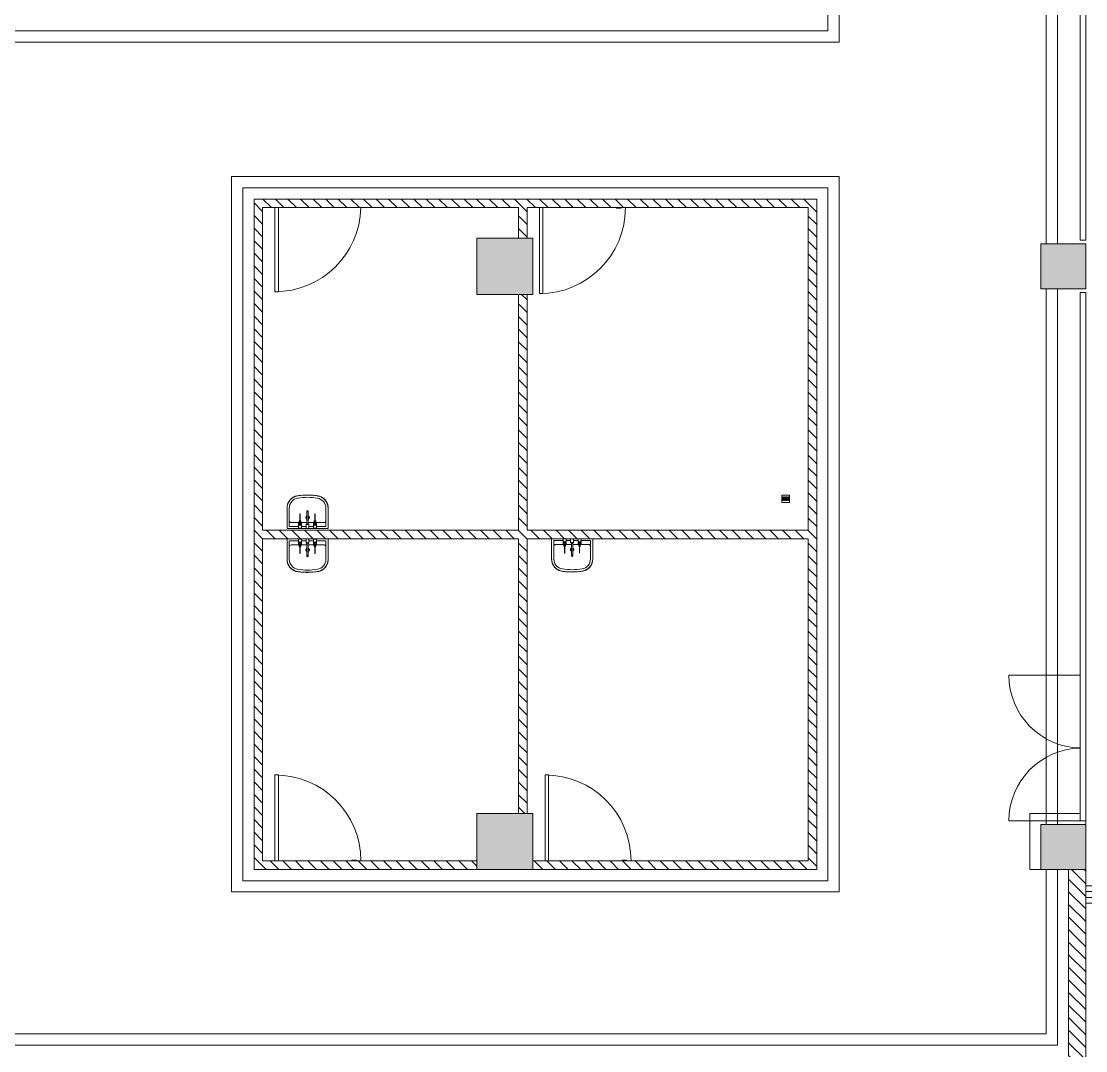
# Model space of a CAD drawing. Header units: millimetres. Extents: x -106145 to 154907, y -84585 to 152038.
# Drawn here: x -4856 to 9389, y -8760 to 5014 of the extents above; entities that cross this region are included whole.
import ezdxf

# ---------------------------------------------------------------- set-up
doc = ezdxf.new("R2010")
doc.units = ezdxf.units.MM
for name, color, linetype, lineweight in [('A-DOOR', 31, 'Continuous', 5), ('A-FLOR', 192, 'Continuous', 5), ('A-FLOR-HRAL', 11, 'Continuous', 5), ('A-GLAZ-CWMG', 51, 'Continuous', 5), ('A-WALL', 113, 'Continuous', 5), ('A-WALL-PATT', 111, 'Continuous', 5), ('P-SANR-FIXT', 6, 'Continuous', 5), ('S-COLS', 52, 'Continuous', 5)]:
    doc.layers.add(name, color=color, linetype=linetype, lineweight=lineweight)
pattern_1 = [(315, (0, 0), (84.18955, 84.18955), [])]

# ---------------------------------------------------------------- blocks, each defined once
blk = doc.blocks.new('M_Concrete-Rectangular-Column - 750 x 750-3585654-Site Plan')
at = {"layer": 'S-COLS'}
blk.add_hatch(color=256, dxfattribs=at).paths.add_polyline_path([(-375, 375), (-375, -375), (375, -375), (375, 375), (-130, 375)], flags=0)
at = {"layer": 'S-COLS', "color": 41}
for p, q in [((375, 375), (-375, 375)), ((-375, 375), (-375, -375)), ((375, -375), (375, 375)), ((-375, -375), (375, -375))]:
    blk.add_line(p, q, dxfattribs=at)
blk = doc.blocks.new('Top Rail Type - Top Rail_Internal_-5745776-Site Plan')
at = {"layer": 'A-FLOR-HRAL', "color": 41}
for p, q in [((25389, -10631), (9389, -10631)), ((9389, -10708), (25389, -10708))]:
    blk.add_line(p, q, dxfattribs=at)
blk = doc.blocks.new('Top Rail Type - Top Rail_Internal_-V55-Site Plan')
at = {"layer": 'A-FLOR-HRAL', "color": 41}
for p, q in [((9389, -10631), (25389, -10631)), ((9389, -10708), (25389, -10708))]:
    blk.add_line(p, q, dxfattribs=at)
blk = doc.blocks.new('M_Door-Passage-Small Slit Vision Panel_Type B - 1_25_Type B-13938695-Site Plan')
at = {"layer": 'A-DOOR', "color": 121, "lineweight": 9}
for p, q in [((575, 1213.85), (530, 1213.85)), ((530, 1213.85), (530, 63.85)), ((575, 63.85), (575, 1213.85))]:
    blk.add_line(p, q, dxfattribs=at)
at = {"layer": 'A-DOOR', "color": 41}
for p, q in [((-514.125, 71.85), (-514.125, 63.85)), ((-514.125, 71.85), (-454.125, 71.85)), ((-454.125, 63.85), (-454.125, 71.85))]:
    blk.add_line(p, q, dxfattribs=at)
blk.add_arc((575, 63.85), 1150, 90, 180, dxfattribs=at)
blk = doc.blocks.new('M_Door-Passage-Small Slit Vision Panel_Type B - 1_25_Type B-13938696-Site Plan')
at = {"layer": 'A-DOOR', "color": 41}
for p, q in [((-514.125, -63.85), (-514.125, -71.85)), ((-454.125, -71.85), (-514.125, -71.85)), ((-454.125, -71.85), (-454.125, -63.85))]:
    blk.add_line(p, q, dxfattribs=at)
at = {"layer": 'A-DOOR', "color": 121, "lineweight": 9}
for p, q in [((530, -1213.85), (530, -63.85)), ((575, -63.85), (575, -1213.85)), ((575, -1213.85), (530, -1213.85))]:
    blk.add_line(p, q, dxfattribs=at)
at = {"layer": 'A-DOOR', "color": 41}
blk.add_arc((575, -63.85), 1150, 180, 270, dxfattribs=at)
blk = doc.blocks.new('M_Door-Passage-Small Slit Vision Panel_Type B - 1_25_Type B-13938697-Site Plan')
at = {"layer": 'A-DOOR', "color": 121, "lineweight": 9}
for p, q in [((575, 1188.85), (530, 1188.85)), ((530, 1188.85), (530, 63.85)), ((575, 63.85), (575, 1188.85))]:
    blk.add_line(p, q, dxfattribs=at)
at = {"layer": 'A-DOOR', "color": 41}
blk.add_arc((575, 38.85), 1150, 90, 178.7464, dxfattribs=at)
blk = doc.blocks.new('Rectangular Mullion - 50 x 75mm-14162959-Site Plan')
at = {"layer": 'A-GLAZ-CWMG', "color": 41}
for p, q in [((9314, -5685), (9314, -3735)), ((9389, -3735), (9389, -5685)), ((9389, -5685), (9314, -5685))]:
    blk.add_line(p, q, dxfattribs=at)
blk = doc.blocks.new('Rectangular Mullion - 50 x 75mm-16183549-Site Plan')
at = {"layer": 'A-GLAZ-CWMG', "color": 41}
for p, q in [((9314, -585), (9314, -285)), ((9389, -285), (9389, -585))]:
    blk.add_line(p, q, dxfattribs=at)
blk = doc.blocks.new('Rectangular Mullion - 50 x 75mm-16183559-Site Plan')
at = {"layer": 'A-GLAZ-CWMG', "color": 41}
for p, q in [((9314, 2085), (9314, 2823)), ((9389, 2823), (9389, 2085)), ((9389, 2085), (9314, 2085))]:
    blk.add_line(p, q, dxfattribs=at)
blk = doc.blocks.new('Rectangular Mullion - 50 x 75mm-16183546-Site Plan')
at = {"layer": 'A-GLAZ-CWMG', "color": 41}
for p, q in [((9314, 5123), (9314, 6273)), ((9389, 6273), (9389, 5123))]:
    blk.add_line(p, q, dxfattribs=at)
blk = doc.blocks.new('M_Door-Curtain-Wall-Double-Storefront - M_Door-Curtain-Wall-Double-Storefront-16183675-Site Plan')
at = {"layer": 'A-DOOR', "color": 41}
for p, q in [((-975, -37.5), (-975, -990.55)), ((975, -37.5), (975, -990.55))]:
    blk.add_line(p, q, dxfattribs=at)
for centre, start, end in [((-975, -15.55), 270, 358.699221), ((975, -15.55), 181.300779, 270)]:
    blk.add_arc(centre, 975, start, end, dxfattribs=at)
blk = doc.blocks.new('Rectangular Mullion - 50 x 75mm-14621955-Site Plan')
at = {"layer": 'A-GLAZ-CWMG', "color": 41}
for p, q in [((9314, -3735), (9314, -2685)), ((9389, -2685), (9389, -3735))]:
    blk.add_line(p, q, dxfattribs=at)
blk = doc.blocks.new('Rectangular Mullion - 50 x 75mm-16183534-Site Plan')
at = {"layer": 'A-GLAZ-CWMG', "color": 41}
for p, q in [((9314, -2685), (9314, -2585)), ((9389, -2585), (9389, -2685))]:
    blk.add_line(p, q, dxfattribs=at)
blk = doc.blocks.new('Floor trap face - 100x100-10579675-Site Plan')
at = {"layer": 'P-SANR-FIXT', "color": 41}
for p, q in [((50, 50), (-50, 50)), ((-50, 50), (-50, -50)), ((-25, 28), (-25, 39)), ((-25, 39), (25, 39)), ((25, 28), (-25, 28)), ((-25, 6), (-25, 17)), ((-25, 17), (25, 17)), ((25, 6), (-25, 6)), ((25, 39), (25, 28)), ((25, 17), (25, 6)), ((50, -50), (50, 50)), ((-50, -50), (50, -50)), ((-25, -17), (-25, -6)), ((-25, -6), (25, -6)), ((25, -17), (-25, -17)), ((-25, -39), (-25, -28)), ((-25, -28), (25, -28)), ((25, -39), (-25, -39)), ((25, -6), (25, -17)), ((25, -28), (25, -39))]:
    blk.add_line(p, q, dxfattribs=at)
blk = doc.blocks.new('Rectangular Mullion - 50 x 75mm-16183553-Site Plan')
at = {"layer": 'A-GLAZ-CWMG', "color": 41}
for p, q in [((9314, 1385), (9389, 1385)), ((9314, 865), (9314, 1385)), ((9389, 1385), (9389, 865))]:
    blk.add_line(p, q, dxfattribs=at)
blk = doc.blocks.new('BASIN_handwash_Type_B - HYBA-010-4255350-Site Plan')
at = {"layer": 'P-SANR-FIXT', "color": 41}
for p, q in [((-275, -500), (-275, -224)), ((-275, -224), (-275, -500)), ((-245, -470), (-245, -224)), ((245, -470), (245, -224)), ((275, -224), (275, -500)), ((275, -224), (275, -500)), ((-275, -351), (-275, -500)), ((-245, -470), (-245, -351)), ((-108, -418), (-220, -418)), ((-5, -418), (-90, -418)), ((92, -418), (7, -418)), ((220, -418), (110, -418)), ((245, -351), (245, -470)), ((275, -500), (275, -351)), ((-118, -470), (-245, -470)), ((-18, -470), (-79, -470)), ((81, -470), (21, -470)), ((245, -470), (120, -470))]:
    blk.add_line(p, q, dxfattribs=at)
at = {"layer": 'P-SANR-FIXT', "color": 41, "flags": 128}
for points in [[(-139, -62), (-145, -63), (-152, -64), (-158, -66), (-165, -68), (-171, -71), (-177, -73), (-183, -76), (-189, -79), (-194, -82), (-200, -86), (-205, -90), (-211, -93), (-216, -98), (-221, -102), (-226, -106), (-230, -111), (-235, -116), (-239, -121), (-243, -126), (-247, -132), (-250, -137), (-254, -143), (-257, -149), (-260, -155), (-262, -161), (-265, -167), (-267, -173), (-269, -180), (-271, -186), (-272, -192), (-273, -199), (-274, -205), (-275, -212), (-275, -219), (-275, -224)], [(-51, -52), (-65, -53), (-98, -56), (-131, -60), (-139, -62)], [(42, -51), (35, -51), (2, -50), (-31, -51), (-45, -51)], [(135, -61), (102, -56), (69, -53), (46, -51)], [(275, -224), (275, -217), (274, -211), (274, -204), (273, -198), (272, -191), (270, -185), (269, -178), (267, -172), (264, -166), (262, -160), (259, -154), (256, -148), (253, -142), (250, -136), (246, -131), (242, -126), (238, -120), (234, -115), (230, -110), (225, -106), (220, -101), (215, -97), (210, -93), (205, -89), (199, -85), (193, -82), (188, -79), (182, -76), (176, -73), (170, -70), (163, -68), (157, -66), (151, -64), (144, -63), (138, -61)]]:
    blk.add_lwpolyline(points, dxfattribs=at)
at = {"layer": 'P-SANR-FIXT', "color": 41}
for centre, radius, start, end in [((-220, -393), 25, 180, 270), ((0, -351), 24.2, 107.5533, 254.5917), ((0, -351), 24.2, 291.7818, 66.0732), ((220, -393), 25, 270, 0)]:
    blk.add_arc(centre, radius, start, end, dxfattribs=at)
for centre, major_axis, start_param, end_param in [((-110, -224), (165, 0), 1.748277, 3.141593), ((-110, -224), (-135, 0), 4.890944, 6.283185), ((0, -884), (834, 0), 1.40836, 1.738187), ((0, -884), (804, 0), 1.408166, 1.737991), ((110, -224), (135, 0), 0, 1.419404), ((110, -224), (165, 0), 0, 1.418341)]:
    blk.add_ellipse(centre, major_axis=major_axis, ratio=0.999048, start_param=start_param, end_param=end_param, dxfattribs=at)
for points, knots in [([(-275, -224), (-275, -218), (-274, -205), (-271, -189), (-268, -177), (-265, -168), (-262, -159), (-258, -150), (-253, -142), (-248, -134), (-242, -126), (-237, -118), (-230, -111), (-223, -104), (-216, -98), (-209, -92), (-201, -86), (-193, -81), (-184, -77), (-173, -71), (-158, -66), (-145, -63), (-139, -62)], [-1, -1, -1, -1, -0.916667, -0.833333, -0.791667, -0.75, -0.708333, -0.666667, -0.625, -0.583333, -0.541667, -0.5, -0.458333, -0.416667, -0.375, -0.333333, -0.291667, -0.25, -0.208333, -0.166667, -0.083333, 0, 0, 0, 0]), ([(-139, -62), (-124, -59), (-94, -55), (-33, -50), (29, -50), (89, -54), (120, -58), (135, -61)], [-1, -1, -1, -1, -0.833333, -0.666667, -0.333333, -0.166667, 0, 0, 0, 0]), ([(135, -61), (141, -62), (154, -65), (170, -70), (181, -75), (190, -80), (199, -85), (207, -90), (214, -96), (222, -103), (229, -109), (235, -117), (241, -124), (247, -132), (252, -140), (257, -149), (261, -158), (265, -167), (268, -176), (271, -189), (274, -204), (275, -217), (275, -224)], [-1, -1, -1, -1, -0.916667, -0.833333, -0.791667, -0.75, -0.708333, -0.666667, -0.625, -0.583333, -0.541667, -0.5, -0.458333, -0.416667, -0.375, -0.333333, -0.291667, -0.25, -0.208333, -0.166667, -0.083333, 0, 0, 0, 0])]:
    blk.add_open_spline(points, degree=3, knots=knots, dxfattribs=at)
blk = doc.blocks.new('TAPWARE_wall_mount_elbow_levers - HYTP-038-14925061-Site Plan')
at = {"layer": 'P-SANR-FIXT'}
for p, q in [((-110, 150), (-110, 111)), ((-110, 150), (-110, 126)), ((-100, 150), (-109, 150)), ((-100, 150), (-109, 150)), ((-99, 242), (-101, 242)), ((-101, 237), (-101, 242)), ((-101, 242), (-101, 237)), ((-99, 242), (-101, 242)), ((-101, 237), (-101, 242)), ((-101, 242), (-101, 237)), ((-101, 213), (-101, 237)), ((-101, 213), (-101, 237)), ((-101, 195), (-101, 213)), ((-101, 213), (-101, 195)), ((-101, 195), (-101, 213)), ((-101, 213), (-101, 195)), ((-101, 152), (-101, 195)), ((-101, 152), (-101, 195)), ((-101, 134), (-101, 152)), ((-101, 134), (-101, 152)), ((-101, 151), (-101, 146)), ((-101, 151), (-101, 146)), ((-91, 150), (-100, 150)), ((-91, 150), (-100, 150)), ((-99, 237), (-99, 242)), ((-99, 242), (-99, 237)), ((-99, 237), (-99, 242)), ((-99, 242), (-99, 237)), ((-99, 237), (-99, 213)), ((-99, 237), (-99, 213)), ((-99, 195), (-99, 213)), ((-99, 213), (-99, 195)), ((-99, 195), (-99, 213)), ((-99, 213), (-99, 195)), ((-99, 195), (-99, 152)), ((-99, 195), (-99, 152)), ((-99, 152), (-99, 134)), ((-99, 152), (-99, 134)), ((-99, 146), (-99, 151)), ((-99, 146), (-99, 151)), ((-90, 111), (-90, 150)), ((-90, 126), (-90, 150)), ((-10, 276), (-10, 272)), ((-8, 220), (-8, 100)), ((7, 100), (7, 220)), ((10, 272), (10, 276)), ((90, 150), (90, 111)), ((90, 150), (90, 126)), ((91, 150), (100, 150)), ((91, 150), (100, 150)), ((101, 242), (99, 242)), ((99, 237), (99, 242)), ((99, 242), (99, 237)), ((99, 213), (99, 237)), ((99, 195), (99, 213)), ((99, 213), (99, 195)), ((99, 152), (99, 195)), ((99, 134), (99, 152)), ((99, 151), (99, 146)), ((100, 150), (109, 150)), ((100, 150), (109, 150)), ((101, 237), (101, 242)), ((101, 242), (101, 237)), ((101, 237), (101, 213)), ((101, 195), (101, 213)), ((101, 213), (101, 195)), ((101, 195), (101, 152)), ((101, 152), (101, 134)), ((101, 146), (101, 151)), ((110, 111), (110, 150)), ((110, 126), (110, 150)), ((-124, 50), (-124, 45)), ((-124, 50), (-76, 50)), ((-121, 50), (-124, 50)), ((-124, 45), (-121, 45)), ((-121, 45), (-124, 45)), ((-110, 126), (-120, 116)), ((-120, 116), (-120, 91)), ((-110, 111), (-120, 101)), ((-120, 101), (-120, 46)), ((-100, 101), (-120, 101)), ((-120, 91), (-110, 81)), ((-100, 91), (-120, 91)), ((-100, 46), (-120, 46)), ((-100, 116), (-114, 116)), ((-112, 45), (-112, 45)), ((-88, 45), (-112, 45)), ((-100, 126), (-109, 126)), ((-101, 134), (-99, 134)), ((-101, 134), (-99, 134)), ((-91, 126), (-100, 126)), ((-86, 116), (-100, 116)), ((-80, 101), (-100, 101)), ((-80, 91), (-100, 91)), ((-80, 46), (-100, 46)), ((-80, 116), (-90, 126)), ((-80, 101), (-90, 111)), ((-90, 81), (-80, 91)), ((-88, 45), (-88, 45)), ((-80, 91), (-80, 116)), ((-80, 46), (-80, 101)), ((-76, 50), (-79, 50)), ((-79, 45), (-76, 45)), ((-76, 45), (-79, 45)), ((-76, 45), (-76, 50)), ((-10, 110), (-20, 100)), ((-20, 100), (-20, 45)), ((0, 100), (-20, 100)), ((0, 110), (-9, 110)), ((9, 110), (0, 110)), ((20, 100), (0, 100)), ((20, 100), (10, 110)), ((20, 45), (20, 100)), ((76, 50), (76, 45)), ((76, 50), (124, 50)), ((79, 50), (76, 50)), ((76, 45), (79, 45)), ((79, 45), (76, 45)), ((90, 126), (80, 116)), ((80, 116), (80, 91)), ((90, 111), (80, 101)), ((80, 101), (80, 46)), ((80, 101), (100, 101)), ((80, 91), (90, 81)), ((80, 91), (100, 91)), ((80, 46), (100, 46)), ((83, 45), (88, 45)), ((88, 45), (83, 45)), ((86, 116), (100, 116)), ((112, 45), (88, 45)), ((88, 45), (88, 45)), ((91, 126), (100, 126)), ((99, 134), (101, 134)), ((100, 126), (109, 126)), ((100, 116), (114, 116)), ((100, 101), (120, 101)), ((100, 91), (120, 91)), ((100, 46), (120, 46)), ((120, 116), (110, 126)), ((120, 101), (110, 111)), ((110, 81), (120, 91)), ((112, 45), (112, 45)), ((120, 91), (120, 116)), ((120, 46), (120, 101)), ((124, 50), (121, 50)), ((121, 45), (124, 45)), ((124, 45), (121, 45)), ((124, 45), (124, 50))]:
    blk.add_line(p, q, dxfattribs=at)
at = {"layer": 'P-SANR-FIXT', "flags": 128}
for points in [[(-109, 150), (-109, 150), (-108, 151), (-108, 151), (-107, 151), (-107, 152), (-106, 152), (-105, 152), (-105, 152), (-104, 153), (-104, 153), (-103, 153), (-103, 153), (-102, 154), (-101, 154), (-101, 154)], [(-109, 150), (-109, 150), (-108, 151), (-108, 151), (-107, 151), (-107, 152), (-106, 152), (-105, 152), (-105, 152), (-104, 153), (-104, 153), (-103, 153), (-103, 153), (-102, 154), (-101, 154), (-101, 154)], [(-99, 154), (-98, 154), (-98, 153), (-97, 153), (-96, 153), (-96, 153), (-95, 153), (-95, 152), (-94, 152), (-94, 152), (-93, 151), (-93, 151), (-92, 151), (-92, 150), (-91, 150), (-91, 150)], [(-99, 154), (-98, 154), (-98, 153), (-97, 153), (-96, 153), (-96, 153), (-95, 153), (-95, 152), (-94, 152), (-94, 152), (-93, 151), (-93, 151), (-92, 151), (-92, 150), (-91, 150), (-91, 150)], [(-8, 272), (-8, 271), (-8, 271), (-8, 270), (-8, 269), (-8, 268), (-8, 267), (-8, 266), (-8, 265), (-8, 264), (-8, 262), (-8, 261), (-8, 260), (-8, 258), (-8, 257), (-8, 255), (-8, 254), (-8, 252), (-8, 250), (-8, 248), (-8, 247), (-8, 245), (-8, 243), (-8, 241), (-8, 239), (-8, 237), (-8, 235), (-8, 233), (-8, 231), (-8, 229), (-8, 226), (-8, 224), (-8, 222), (-8, 220)], [(7, 220), (7, 222), (7, 224), (7, 227), (7, 229), (7, 231), (7, 233), (7, 235), (7, 237), (7, 239), (7, 241), (7, 243), (7, 245), (7, 247), (7, 248), (7, 250), (7, 252), (7, 254), (7, 255), (7, 257), (7, 258), (7, 260), (7, 261), (7, 263), (7, 264), (7, 265), (7, 266), (7, 267), (7, 268), (7, 269), (7, 270), (7, 271), (7, 271), (7, 272)], [(91, 150), (91, 150), (92, 151), (92, 151), (93, 151), (93, 152), (94, 152), (95, 152), (95, 152), (96, 153), (96, 153), (97, 153), (97, 153), (98, 154), (99, 154), (99, 154)], [(91, 150), (91, 150), (92, 151), (92, 151), (93, 151), (93, 152), (94, 152), (95, 152), (95, 152), (96, 153), (96, 153), (97, 153), (97, 153), (98, 154), (99, 154), (99, 154)], [(101, 154), (102, 154), (102, 153), (103, 153), (104, 153), (104, 153), (105, 153), (105, 152), (106, 152), (106, 152), (107, 151), (107, 151), (108, 151), (108, 150), (109, 150), (109, 150)], [(101, 154), (102, 154), (102, 153), (103, 153), (104, 153), (104, 153), (105, 153), (105, 152), (106, 152), (106, 152), (107, 151), (107, 151), (108, 151), (108, 150), (109, 150), (109, 150)]]:
    blk.add_lwpolyline(points, dxfattribs=at)
at = {"layer": 'P-SANR-FIXT'}
for centre, major_axis, start_param, end_param in [((0, 276), (-10, 0), 3.141593, 6.283185), ((0, 272), (10, 0), 0, 3.141593), ((0, 276), (10, 0), 3.141593, 3.403392), ((0, 272), (10, 0), 3.141593, 4.18879), ((0, 272), (-7.5, 0), 3.141593, 6.283185), ((0, 272), (7.5, 0), 3.141593, 4.18879), ((0, 272), (10, 0), 5.235988, 6.283185), ((0, 272), (-7.5, 0), 2.356194, 3.141593), ((0, 276), (-10, 0), 2.879793, 3.141593)]:
    blk.add_ellipse(centre, major_axis=major_axis, ratio=0.968067, start_param=start_param, end_param=end_param, dxfattribs=at)
blk = doc.blocks.new('BASIN_handwash_Type_B - HYBA-010-4250252-Site Plan')
at = {"layer": 'P-SANR-FIXT', "color": 41}
for p, q in [((-275, 500), (-275, 224)), ((-110, 500), (-275, 500)), ((-275, 500), (-110, 500)), ((-275, 224), (-275, 500)), ((-275, 500), (-275, 351)), ((-118, 470), (-245, 470)), ((-245, 470), (-245, 224)), ((-245, 351), (-245, 470)), ((-19, 500), (-87, 500)), ((-87, 500), (-19, 500)), ((-18, 470), (-79, 470)), ((87, 500), (21, 500)), ((21, 500), (87, 500)), ((81, 470), (21, 470)), ((275, 500), (113, 500)), ((113, 500), (275, 500)), ((245, 470), (120, 470)), ((245, 470), (245, 224)), ((245, 470), (245, 351)), ((275, 224), (275, 500)), ((275, 224), (275, 500)), ((275, 351), (275, 500)), ((-108, 418), (-220, 418)), ((-5, 418), (-90, 418)), ((92, 418), (7, 418)), ((220, 418), (110, 418))]:
    blk.add_line(p, q, dxfattribs=at)
at = {"layer": 'P-SANR-FIXT', "color": 41, "flags": 128}
for points in [[(-275, 224), (-275, 217), (-274, 211), (-274, 204), (-273, 198), (-272, 191), (-270, 185), (-269, 178), (-267, 172), (-264, 166), (-262, 160), (-259, 154), (-256, 148), (-253, 142), (-250, 136), (-246, 131), (-242, 126), (-238, 120), (-234, 115), (-230, 110), (-225, 106), (-220, 101), (-215, 97), (-210, 93), (-205, 89), (-199, 85), (-193, 82), (-188, 79), (-182, 76), (-176, 73), (-170, 70), (-163, 68), (-157, 66), (-151, 64), (-144, 63), (-139, 62)], [(135, 61), (141, 62), (148, 63), (154, 65), (161, 67), (167, 69), (173, 72), (179, 74), (185, 77), (191, 80), (197, 84), (202, 87), (207, 91), (213, 95), (218, 99), (223, 104), (227, 108), (232, 113), (236, 118), (240, 123), (244, 128), (248, 134), (252, 139), (255, 145), (258, 151), (261, 157), (263, 163), (266, 169), (268, 176), (270, 182), (271, 188), (272, 195), (273, 201), (274, 208), (275, 214), (275, 221)], [(-139, 62), (-106, 57), (-73, 53), (-51, 52)], [(-46, 51), (-40, 51), (-6, 50), (27, 50), (41, 51)], [(47, 51), (61, 52), (94, 55), (127, 60), (135, 61)]]:
    blk.add_lwpolyline(points, dxfattribs=at)
at = {"layer": 'P-SANR-FIXT', "color": 41}
for centre, radius, start, end in [((-220, 393), 25, 90, 180), ((0, 351), 24.2, 105.4083, 252.4467), ((0, 351), 24.2, 293.9268, 68.2182), ((220, 393), 25, 360, 90)]:
    blk.add_arc(centre, radius, start, end, dxfattribs=at)
for centre, major_axis, start_param, end_param in [((-110, 224), (165, 0), 3.141593, 4.534908), ((-110, 224), (135, 0), 3.141593, 4.533834), ((110, 224), (-135, 0), 1.722189, 3.141593), ((110, 224), (165, 0), 4.864844, 6.283185), ((0, 884), (834, 0), 4.544999, 4.874825), ((0, 884), (804, 0), 4.545194, 4.875019)]:
    blk.add_ellipse(centre, major_axis=major_axis, ratio=0.999048, start_param=start_param, end_param=end_param, dxfattribs=at)
for points, knots in [([(-275, 224), (-275, 218), (-274, 205), (-271, 189), (-268, 177), (-265, 168), (-262, 159), (-258, 150), (-253, 142), (-248, 134), (-242, 126), (-237, 118), (-230, 111), (-223, 104), (-216, 98), (-209, 92), (-201, 86), (-193, 81), (-184, 77), (-173, 71), (-158, 66), (-145, 63), (-139, 62)], [0, 0, 0, 0, 0.083333, 0.166667, 0.208333, 0.25, 0.291667, 0.333333, 0.375, 0.416667, 0.458333, 0.5, 0.541667, 0.583333, 0.625, 0.666667, 0.708333, 0.75, 0.791667, 0.833333, 0.916667, 1, 1, 1, 1]), ([(135, 61), (141, 62), (154, 65), (170, 70), (181, 75), (190, 80), (199, 85), (207, 90), (214, 96), (222, 103), (229, 109), (235, 117), (241, 124), (247, 132), (252, 140), (257, 149), (261, 158), (265, 167), (268, 176), (271, 189), (274, 204), (275, 217), (275, 224)], [0, 0, 0, 0, 0.083333, 0.166667, 0.208333, 0.25, 0.291667, 0.333333, 0.375, 0.416667, 0.458333, 0.5, 0.541667, 0.583333, 0.625, 0.666667, 0.708333, 0.75, 0.791667, 0.833333, 0.916667, 1, 1, 1, 1]), ([(-139, 62), (-124, 59), (-94, 55), (-33, 50), (29, 50), (89, 54), (120, 58), (135, 61)], [0, 0, 0, 0, 0.166667, 0.333333, 0.666667, 0.833333, 1, 1, 1, 1])]:
    blk.add_open_spline(points, degree=3, knots=knots, dxfattribs=at)
blk = doc.blocks.new('TAPWARE_wall_mount_elbow_levers - HYTP-038-11171261-Site Plan')
at = {"layer": 'P-SANR-FIXT'}
for p, q in [((-124, -45), (-124, -50)), ((-124, -45), (-76, -45)), ((-112, -45), (-124, -45)), ((-124, -50), (-121, -50)), ((-76, -50), (-124, -50)), ((-120, -46), (-120, -101)), ((-120, -46), (-100, -46)), ((-110, -81), (-120, -91)), ((-120, -91), (-120, -116)), ((-120, -91), (-100, -91)), ((-120, -101), (-110, -111)), ((-120, -101), (-100, -101)), ((-120, -116), (-110, -126)), ((-114, -116), (-100, -116)), ((-112, -45), (-88, -45)), ((-112, -45), (-112, -45)), ((-110, -111), (-110, -150)), ((-110, -126), (-110, -150)), ((-109, -126), (-100, -126)), ((-99, -134), (-101, -134)), ((-101, -152), (-101, -134)), ((-99, -134), (-101, -134)), ((-101, -152), (-101, -134)), ((-100, -46), (-80, -46)), ((-100, -91), (-80, -91)), ((-100, -101), (-80, -101)), ((-100, -116), (-86, -116)), ((-100, -126), (-91, -126)), ((-99, -134), (-99, -152)), ((-99, -134), (-99, -152)), ((-80, -91), (-90, -81)), ((-90, -111), (-80, -101)), ((-90, -150), (-90, -111)), ((-90, -126), (-80, -116)), ((-90, -150), (-90, -126)), ((-88, -45), (-88, -45)), ((-76, -45), (-88, -45)), ((-80, -101), (-80, -46)), ((-80, -116), (-80, -91)), ((-79, -50), (-76, -50)), ((-76, -50), (-76, -45)), ((-20, -45), (-20, -100)), ((-20, -45), (0, -45)), ((-20, -100), (-10, -110)), ((-20, -100), (0, -100)), ((-9, -110), (0, -110)), ((-8, -100), (-8, -220)), ((0, -45), (20, -45)), ((0, -100), (20, -100)), ((0, -110), (9, -110)), ((7, -220), (7, -100)), ((10, -110), (20, -100)), ((20, -100), (20, -45)), ((76, -45), (76, -50)), ((76, -45), (124, -45)), ((88, -45), (76, -45)), ((76, -50), (79, -50)), ((124, -50), (76, -50)), ((80, -46), (80, -101)), ((100, -46), (80, -46)), ((90, -81), (80, -91)), ((80, -91), (80, -116)), ((100, -91), (80, -91)), ((80, -101), (90, -111)), ((100, -101), (80, -101)), ((80, -116), (90, -126)), ((100, -116), (86, -116)), ((88, -45), (88, -45)), ((88, -45), (112, -45)), ((90, -111), (90, -150)), ((90, -126), (90, -150)), ((100, -126), (91, -126)), ((101, -134), (99, -134)), ((99, -152), (99, -134)), ((120, -46), (100, -46)), ((120, -91), (100, -91)), ((120, -101), (100, -101)), ((114, -116), (100, -116)), ((109, -126), (100, -126)), ((101, -134), (101, -152)), ((120, -91), (110, -81)), ((110, -111), (120, -101)), ((110, -150), (110, -111)), ((110, -126), (120, -116)), ((110, -150), (110, -126)), ((112, -45), (112, -45)), ((124, -45), (112, -45)), ((120, -101), (120, -46)), ((120, -116), (120, -91)), ((121, -50), (124, -50)), ((124, -50), (124, -45)), ((-109, -150), (-100, -150)), ((-109, -150), (-100, -150)), ((-101, -146), (-101, -151)), ((-101, -146), (-101, -151)), ((-101, -195), (-101, -152)), ((-101, -195), (-101, -152)), ((-101, -195), (-101, -213)), ((-101, -213), (-101, -195)), ((-101, -195), (-101, -213)), ((-101, -213), (-101, -195)), ((-101, -237), (-101, -213)), ((-101, -237), (-101, -213)), ((-101, -237), (-101, -242)), ((-101, -242), (-101, -237)), ((-101, -237), (-101, -242)), ((-101, -242), (-101, -237)), ((-101, -242), (-99, -242)), ((-101, -242), (-99, -242)), ((-100, -150), (-91, -150)), ((-100, -150), (-91, -150)), ((-99, -151), (-99, -146)), ((-99, -151), (-99, -146)), ((-99, -152), (-99, -195)), ((-99, -152), (-99, -195)), ((-99, -195), (-99, -213)), ((-99, -213), (-99, -195)), ((-99, -195), (-99, -213)), ((-99, -213), (-99, -195)), ((-99, -213), (-99, -237)), ((-99, -213), (-99, -237)), ((-99, -237), (-99, -242)), ((-99, -242), (-99, -237)), ((-99, -237), (-99, -242)), ((-99, -242), (-99, -237)), ((-10, -272), (-10, -276)), ((10, -276), (10, -272)), ((100, -150), (91, -150)), ((100, -150), (91, -150)), ((99, -146), (99, -151)), ((99, -195), (99, -152)), ((99, -195), (99, -213)), ((99, -213), (99, -195)), ((99, -237), (99, -213)), ((99, -237), (99, -242)), ((99, -242), (99, -237)), ((99, -242), (101, -242)), ((109, -150), (100, -150)), ((109, -150), (100, -150)), ((101, -151), (101, -146)), ((101, -152), (101, -195)), ((101, -195), (101, -213)), ((101, -213), (101, -195)), ((101, -213), (101, -237)), ((101, -237), (101, -242)), ((101, -242), (101, -237))]:
    blk.add_line(p, q, dxfattribs=at)
at = {"layer": 'P-SANR-FIXT', "flags": 128}
for points in [[(-101, -154), (-102, -154), (-102, -153), (-103, -153), (-104, -153), (-104, -153), (-105, -153), (-105, -152), (-106, -152), (-106, -152), (-107, -151), (-107, -151), (-108, -151), (-108, -150), (-109, -150), (-109, -150)], [(-101, -154), (-102, -154), (-102, -153), (-103, -153), (-104, -153), (-104, -153), (-105, -153), (-105, -152), (-106, -152), (-106, -152), (-107, -151), (-107, -151), (-108, -151), (-108, -150), (-109, -150), (-109, -150)], [(-91, -150), (-91, -150), (-92, -151), (-92, -151), (-93, -151), (-93, -152), (-94, -152), (-95, -152), (-95, -152), (-96, -153), (-96, -153), (-97, -153), (-97, -153), (-98, -154), (-99, -154), (-99, -154)], [(-91, -150), (-91, -150), (-92, -151), (-92, -151), (-93, -151), (-93, -152), (-94, -152), (-95, -152), (-95, -152), (-96, -153), (-96, -153), (-97, -153), (-97, -153), (-98, -154), (-99, -154), (-99, -154)], [(-8, -220), (-8, -222), (-8, -224), (-8, -227), (-8, -229), (-8, -231), (-8, -233), (-8, -235), (-8, -237), (-8, -239), (-8, -241), (-8, -243), (-8, -245), (-8, -247), (-8, -248), (-8, -250), (-8, -252), (-8, -254), (-8, -255), (-8, -257), (-8, -258), (-8, -260), (-8, -261), (-8, -263), (-8, -264), (-8, -265), (-8, -266), (-8, -267), (-8, -268), (-8, -269), (-8, -270), (-8, -271), (-8, -271), (-8, -272)], [(7, -272), (7, -271), (7, -271), (7, -270), (7, -269), (7, -268), (7, -267), (7, -266), (7, -265), (7, -264), (7, -262), (7, -261), (7, -260), (7, -258), (7, -257), (7, -255), (7, -254), (7, -252), (7, -250), (7, -248), (7, -247), (7, -245), (7, -243), (7, -241), (7, -239), (7, -237), (7, -235), (7, -233), (7, -231), (7, -229), (7, -226), (7, -224), (7, -222), (7, -220)], [(99, -154), (98, -154), (98, -153), (97, -153), (96, -153), (96, -153), (95, -153), (95, -152), (94, -152), (94, -152), (93, -151), (93, -151), (92, -151), (92, -150), (91, -150), (91, -150)], [(99, -154), (98, -154), (98, -153), (97, -153), (96, -153), (96, -153), (95, -153), (95, -152), (94, -152), (94, -152), (93, -151), (93, -151), (92, -151), (92, -150), (91, -150), (91, -150)], [(109, -150), (109, -150), (108, -151), (108, -151), (107, -151), (107, -152), (106, -152), (105, -152), (105, -152), (104, -153), (104, -153), (103, -153), (103, -153), (102, -154), (101, -154), (101, -154)], [(109, -150), (109, -150), (108, -151), (108, -151), (107, -151), (107, -152), (106, -152), (105, -152), (105, -152), (104, -153), (104, -153), (103, -153), (103, -153), (102, -154), (101, -154), (101, -154)]]:
    blk.add_lwpolyline(points, dxfattribs=at)
at = {"layer": 'P-SANR-FIXT'}
for centre, major_axis, start_param, end_param in [((0, -272), (10, 0), 2.094395, 3.141593), ((0, -272), (10, 0), 3.141593, 6.283185), ((0, -276), (-10, 0), 6.021386, 6.283185), ((0, -276), (-10, 0), 0, 3.141593), ((0, -272), (-7.5, 0), 5.235988, 6.283185), ((0, -272), (7.5, 0), 3.141593, 6.283185), ((0, -272), (-10, 0), 3.141593, 4.18879), ((0, -272), (7.5, 0), 0, 0.785398), ((0, -276), (10, 0), 0, 0.261799)]:
    blk.add_ellipse(centre, major_axis=major_axis, ratio=0.968067, start_param=start_param, end_param=end_param, dxfattribs=at)
blk = doc.blocks.new('BASIN_handwash_Type_B - HYBA-010-V93-Site Plan')
at = {"layer": 'P-SANR-FIXT', "color": 41}
for p, q in [((-275, -495), (-275, -224)), ((-275, -224), (-275, -495)), ((-245, -470), (-245, -224)), ((245, -470), (245, -224)), ((275, -224), (275, -495)), ((275, -224), (275, -495)), ((-275, -351), (-275, -495)), ((-245, -470), (-245, -351)), ((-108, -418), (-220, -418)), ((-5, -418), (-90, -418)), ((92, -418), (7, -418)), ((220, -418), (110, -418)), ((245, -351), (245, -470)), ((275, -495), (275, -351)), ((-118, -470), (-245, -470)), ((-18, -470), (-79, -470)), ((81, -470), (21, -470)), ((245, -470), (120, -470))]:
    blk.add_line(p, q, dxfattribs=at)
at = {"layer": 'P-SANR-FIXT', "color": 41, "flags": 128}
for points in [[(-179, -74), (-183, -76), (-189, -79), (-194, -82), (-200, -86), (-205, -90), (-211, -93), (-216, -98), (-221, -102), (-226, -106), (-230, -111), (-235, -116), (-239, -121), (-243, -126), (-247, -132), (-250, -137), (-254, -143), (-257, -149), (-260, -155), (-262, -161), (-265, -167), (-267, -173), (-269, -180), (-271, -186), (-272, -192), (-273, -199), (-274, -205), (-275, -212), (-275, -219), (-275, -224)], [(-139, -62), (-145, -63), (-152, -64), (-158, -66), (-165, -68), (-171, -71), (-177, -73)], [(-51, -52), (-65, -53), (-98, -56), (-131, -60), (-139, -62)], [(42, -51), (35, -51), (2, -50), (-31, -51), (-45, -51)], [(135, -61), (102, -56), (69, -53), (46, -51)], [(275, -224), (275, -217), (274, -211), (274, -204), (273, -198), (272, -191), (270, -185), (269, -178), (267, -172), (264, -166), (262, -160), (259, -154), (256, -148), (253, -142), (250, -136), (246, -131), (242, -126), (238, -120), (234, -115), (230, -110), (225, -106), (220, -101), (215, -97), (210, -93), (205, -89), (199, -85), (193, -82), (188, -79), (182, -76), (176, -73), (170, -70), (163, -68), (157, -66), (151, -64), (144, -63), (138, -61)]]:
    blk.add_lwpolyline(points, dxfattribs=at)
at = {"layer": 'P-SANR-FIXT', "color": 41}
for centre, radius, start, end in [((-220, -393), 25, 180, 270), ((0, -351), 24.2, 107.5533, 254.5917), ((0, -351), 24.2, 291.7818, 66.0732), ((220, -393), 25, 270, 0)]:
    blk.add_arc(centre, radius, start, end, dxfattribs=at)
for centre, major_axis, start_param, end_param in [((-110, -224), (165, 0), 1.748277, 3.141593), ((-110, -224), (-135, 0), 4.890944, 6.283185), ((0, -884), (834, 0), 1.40836, 1.738187), ((0, -884), (804, 0), 1.408166, 1.737991), ((110, -224), (135, 0), 0, 1.419404), ((110, -224), (165, 0), 0, 1.418341)]:
    blk.add_ellipse(centre, major_axis=major_axis, ratio=0.999048, start_param=start_param, end_param=end_param, dxfattribs=at)
for points, knots in [([(-275, -224), (-275, -218), (-274, -205), (-271, -189), (-268, -177), (-265, -168), (-262, -159), (-258, -150), (-253, -142), (-248, -134), (-242, -126), (-237, -118), (-230, -111), (-223, -104), (-216, -98), (-209, -92), (-201, -86), (-193, -81), (-184, -77), (-173, -71), (-158, -66), (-145, -63), (-139, -62)], [-1, -1, -1, -1, -0.916667, -0.833333, -0.791667, -0.75, -0.708333, -0.666667, -0.625, -0.583333, -0.541667, -0.5, -0.458333, -0.416667, -0.375, -0.333333, -0.291667, -0.25, -0.208333, -0.166667, -0.083333, 0, 0, 0, 0]), ([(-139, -62), (-124, -59), (-94, -55), (-33, -50), (29, -50), (89, -54), (120, -58), (135, -61)], [-1, -1, -1, -1, -0.833333, -0.666667, -0.333333, -0.166667, 0, 0, 0, 0]), ([(135, -61), (141, -62), (154, -65), (170, -70), (181, -75), (190, -80), (199, -85), (207, -90), (214, -96), (222, -103), (229, -109), (235, -117), (241, -124), (247, -132), (252, -140), (257, -149), (261, -158), (265, -167), (268, -176), (271, -189), (274, -204), (275, -217), (275, -224)], [-1, -1, -1, -1, -0.916667, -0.833333, -0.791667, -0.75, -0.708333, -0.666667, -0.625, -0.583333, -0.541667, -0.5, -0.458333, -0.416667, -0.375, -0.333333, -0.291667, -0.25, -0.208333, -0.166667, -0.083333, 0, 0, 0, 0])]:
    blk.add_open_spline(points, degree=3, knots=knots, dxfattribs=at)
blk = doc.blocks.new('TAPWARE_wall_mount_elbow_levers - HYTP-038-V94-Site Plan')
at = {"layer": 'P-SANR-FIXT'}
for p, q in [((-110, 150), (-110, 111)), ((-110, 150), (-110, 126)), ((-100, 150), (-109, 150)), ((-100, 150), (-109, 150)), ((-99, 242), (-101, 242)), ((-101, 237), (-101, 242)), ((-101, 242), (-101, 237)), ((-99, 242), (-101, 242)), ((-101, 237), (-101, 242)), ((-101, 242), (-101, 237)), ((-101, 213), (-101, 237)), ((-101, 213), (-101, 237)), ((-101, 195), (-101, 213)), ((-101, 213), (-101, 195)), ((-101, 195), (-101, 213)), ((-101, 213), (-101, 195)), ((-101, 152), (-101, 195)), ((-101, 152), (-101, 195)), ((-101, 134), (-101, 152)), ((-101, 134), (-101, 152)), ((-101, 151), (-101, 146)), ((-101, 151), (-101, 146)), ((-91, 150), (-100, 150)), ((-91, 150), (-100, 150)), ((-99, 237), (-99, 242)), ((-99, 242), (-99, 237)), ((-99, 237), (-99, 242)), ((-99, 242), (-99, 237)), ((-99, 237), (-99, 213)), ((-99, 237), (-99, 213)), ((-99, 195), (-99, 213)), ((-99, 213), (-99, 195)), ((-99, 195), (-99, 213)), ((-99, 213), (-99, 195)), ((-99, 195), (-99, 152)), ((-99, 195), (-99, 152)), ((-99, 152), (-99, 134)), ((-99, 152), (-99, 134)), ((-99, 146), (-99, 151)), ((-99, 146), (-99, 151)), ((-90, 111), (-90, 150)), ((-90, 126), (-90, 150)), ((-10, 276), (-10, 272)), ((-8, 220), (-8, 100)), ((7, 100), (7, 220)), ((10, 272), (10, 276)), ((90, 150), (90, 111)), ((90, 150), (90, 126)), ((91, 150), (100, 150)), ((91, 150), (100, 150)), ((101, 242), (99, 242)), ((99, 237), (99, 242)), ((99, 242), (99, 237)), ((99, 213), (99, 237)), ((99, 195), (99, 213)), ((99, 213), (99, 195)), ((99, 152), (99, 195)), ((99, 134), (99, 152)), ((99, 151), (99, 146)), ((100, 150), (109, 150)), ((100, 150), (109, 150)), ((101, 237), (101, 242)), ((101, 242), (101, 237)), ((101, 237), (101, 213)), ((101, 195), (101, 213)), ((101, 213), (101, 195)), ((101, 195), (101, 152)), ((101, 152), (101, 134)), ((101, 146), (101, 151)), ((110, 111), (110, 150)), ((110, 126), (110, 150)), ((-110, 126), (-120, 116)), ((-120, 116), (-120, 91)), ((-110, 111), (-120, 101)), ((-120, 101), (-120, 50)), ((-100, 101), (-120, 101)), ((-120, 91), (-110, 81)), ((-100, 91), (-120, 91)), ((-100, 116), (-114, 116)), ((-100, 126), (-109, 126)), ((-101, 134), (-99, 134)), ((-101, 134), (-99, 134)), ((-91, 126), (-100, 126)), ((-86, 116), (-100, 116)), ((-80, 101), (-100, 101)), ((-80, 91), (-100, 91)), ((-80, 116), (-90, 126)), ((-80, 101), (-90, 111)), ((-90, 81), (-80, 91)), ((-80, 91), (-80, 116)), ((-80, 50), (-80, 101)), ((-10, 110), (-20, 100)), ((-20, 100), (-20, 50)), ((0, 100), (-20, 100)), ((0, 110), (-9, 110)), ((9, 110), (0, 110)), ((20, 100), (0, 100)), ((20, 100), (10, 110)), ((20, 50), (20, 100)), ((90, 126), (80, 116)), ((80, 116), (80, 91)), ((90, 111), (80, 101)), ((80, 101), (80, 50)), ((80, 101), (100, 101)), ((80, 91), (90, 81)), ((80, 91), (100, 91)), ((86, 116), (100, 116)), ((91, 126), (100, 126)), ((99, 134), (101, 134)), ((100, 126), (109, 126)), ((100, 116), (114, 116)), ((100, 101), (120, 101)), ((100, 91), (120, 91)), ((120, 116), (110, 126)), ((120, 101), (110, 111)), ((110, 81), (120, 91)), ((120, 91), (120, 116)), ((120, 50), (120, 101))]:
    blk.add_line(p, q, dxfattribs=at)
at = {"layer": 'P-SANR-FIXT', "flags": 128}
for points in [[(-109, 150), (-109, 150), (-108, 151), (-108, 151), (-107, 151), (-107, 152), (-106, 152), (-105, 152), (-105, 152), (-104, 153), (-104, 153), (-103, 153), (-103, 153), (-102, 154), (-101, 154), (-101, 154)], [(-109, 150), (-109, 150), (-108, 151), (-108, 151), (-107, 151), (-107, 152), (-106, 152), (-105, 152), (-105, 152), (-104, 153), (-104, 153), (-103, 153), (-103, 153), (-102, 154), (-101, 154), (-101, 154)], [(-99, 154), (-98, 154), (-98, 153), (-97, 153), (-96, 153), (-96, 153), (-95, 153), (-95, 152), (-94, 152), (-94, 152), (-93, 151), (-93, 151), (-92, 151), (-92, 150), (-91, 150), (-91, 150)], [(-99, 154), (-98, 154), (-98, 153), (-97, 153), (-96, 153), (-96, 153), (-95, 153), (-95, 152), (-94, 152), (-94, 152), (-93, 151), (-93, 151), (-92, 151), (-92, 150), (-91, 150), (-91, 150)], [(-8, 272), (-8, 271), (-8, 271), (-8, 270), (-8, 269), (-8, 268), (-8, 267), (-8, 266), (-8, 265), (-8, 264), (-8, 262), (-8, 261), (-8, 260), (-8, 258), (-8, 257), (-8, 255), (-8, 254), (-8, 252), (-8, 250), (-8, 248), (-8, 247), (-8, 245), (-8, 243), (-8, 241), (-8, 239), (-8, 237), (-8, 235), (-8, 233), (-8, 231), (-8, 229), (-8, 226), (-8, 224), (-8, 222), (-8, 220)], [(7, 220), (7, 222), (7, 224), (7, 227), (7, 229), (7, 231), (7, 233), (7, 235), (7, 237), (7, 239), (7, 241), (7, 243), (7, 245), (7, 247), (7, 248), (7, 250), (7, 252), (7, 254), (7, 255), (7, 257), (7, 258), (7, 260), (7, 261), (7, 263), (7, 264), (7, 265), (7, 266), (7, 267), (7, 268), (7, 269), (7, 270), (7, 271), (7, 271), (7, 272)], [(91, 150), (91, 150), (92, 151), (92, 151), (93, 151), (93, 152), (94, 152), (95, 152), (95, 152), (96, 153), (96, 153), (97, 153), (97, 153), (98, 154), (99, 154), (99, 154)], [(91, 150), (91, 150), (92, 151), (92, 151), (93, 151), (93, 152), (94, 152), (95, 152), (95, 152), (96, 153), (96, 153), (97, 153), (97, 153), (98, 154), (99, 154), (99, 154)], [(101, 154), (102, 154), (102, 153), (103, 153), (104, 153), (104, 153), (105, 153), (105, 152), (106, 152), (106, 152), (107, 151), (107, 151), (108, 151), (108, 150), (109, 150), (109, 150)], [(101, 154), (102, 154), (102, 153), (103, 153), (104, 153), (104, 153), (105, 153), (105, 152), (106, 152), (106, 152), (107, 151), (107, 151), (108, 151), (108, 150), (109, 150), (109, 150)]]:
    blk.add_lwpolyline(points, dxfattribs=at)
at = {"layer": 'P-SANR-FIXT'}
for centre, major_axis, start_param, end_param in [((0, 276), (-10, 0), 3.141593, 6.283185), ((0, 272), (10, 0), 0, 3.141593), ((0, 276), (10, 0), 3.141593, 3.403392), ((0, 272), (10, 0), 3.141593, 4.18879), ((0, 272), (-7.5, 0), 3.141593, 6.283185), ((0, 272), (7.5, 0), 3.141593, 4.18879), ((0, 272), (10, 0), 5.235988, 6.283185), ((0, 272), (-7.5, 0), 2.356194, 3.141593), ((0, 276), (-10, 0), 2.879793, 3.141593)]:
    blk.add_ellipse(centre, major_axis=major_axis, ratio=0.968067, start_param=start_param, end_param=end_param, dxfattribs=at)
blk = doc.blocks.new('Rectangular Mullion - 50 x 75mm-8771538-Site Plan')
at = {"layer": 'A-GLAZ-CWMG', "color": 41}
for p, q in [((9314, -1435), (9314, -585)), ((9389, -585), (9389, -1435))]:
    blk.add_line(p, q, dxfattribs=at)
blk = doc.blocks.new('MM-HOSPITAL A _ B BLOCK-2022_11_05_CENTRAL_rvt-1-Site Plan')
at = {"layer": 'A-WALL-PATT'}
h = blk.add_hatch(dxfattribs=at)
h.set_pattern_fill('FP_19', color=90, style=0, pattern_type=2)
h.set_pattern_definition(pattern_1)
h.paths.add_polyline_path([(-1626, -6335), (-1626, 2635), (-1741, 2635), (-1741, -6335)], flags=0)
h = blk.add_hatch(dxfattribs=at)
h.set_pattern_fill('FP_19', color=90, style=0, pattern_type=2)
h.set_pattern_definition(pattern_1)
h.paths.add_polyline_path([(5058, 2520), (5674, 2520), (5674, 2635), (-1626, 2635), (-1626, 2520), (2958, 2520)], flags=0)
h = blk.add_hatch(dxfattribs=at)
h.set_pattern_fill('FP_19', color=90, style=0, pattern_type=2)
h.set_pattern_definition(pattern_1)
h.paths.add_polyline_path([(5674, -6335), (5789, -6335), (5789, 2635), (5674, 2635), (5674, -6220)], flags=0)
h = blk.add_hatch(dxfattribs=at)
h.set_pattern_fill('FP_19', color=90, style=0, pattern_type=2)
h.set_pattern_definition(pattern_1)
h.paths.add_polyline_path([(1799, -5585), (1914, -5585), (1914, 1360), (1799, 1360), (1799, -2852)], flags=0)
h.paths.add_polyline_path([(1903, 2110), (1914, 2110), (1914, 2520), (1799, 2520), (1799, 2110)], flags=0)
h = blk.add_hatch(dxfattribs=at)
h.set_pattern_fill('FP_19', color=90, style=0, pattern_type=2)
h.set_pattern_definition(pattern_1)
h.paths.add_polyline_path([(5674, -1910), (5674, -1795), (1914, -1795), (1914, -1910), (2958, -1910)], flags=0)
h.paths.add_polyline_path([(-849, -1910), (1799, -1910), (1799, -1795), (-1626, -1795), (-1626, -1910), (-981, -1910)], flags=0)
h = blk.add_hatch(dxfattribs=at)
h.set_pattern_fill('FP_19', color=90, style=0, pattern_type=2)
h.set_pattern_definition(pattern_1)
h.paths.add_polyline_path([(-1243, -6335), (1239, -6335), (1239, -6220), (-1626, -6220), (-1626, -6335)], flags=0)
h = blk.add_hatch(dxfattribs=at)
h.set_pattern_fill('FP_19', color=90, style=0, pattern_type=2)
h.set_pattern_definition(pattern_1)
h.paths.add_polyline_path([(5674, -6335), (5674, -6220), (1989, -6222), (1989, -6335), (2958, -6335)], flags=0)
h = blk.add_hatch(dxfattribs=at)
h.set_pattern_fill('FP_19', color=90, style=0, pattern_type=2)
h.set_pattern_definition(pattern_1)
h.paths.add_polyline_path([(9159, -13665), (9389, -13665), (9389, -6335), (9159, -6335), (9159, -10228)], flags=0)
at = {"layer": 'S-COLS'}
for points in [[(8789, 1435), (9389, 1435), (9389, 2035), (8789, 2035)], [(9259, -6335), (9389, -6335), (9389, -5735), (8789, -5735), (8789, -6335)]]:
    blk.add_hatch(color=256, dxfattribs=at).paths.add_polyline_path(points, flags=0)
at = {"layer": 'A-FLOR', "color": 41}
for p, q in [((6089, 4735), (6089, 30890)), ((6089, 30890), (6089, 4735)), ((5939, 12557), (5939, 4885)), ((5939, 4885), (5939, 12557)), ((8859, 9315), (8859, 2035)), ((8859, 2035), (8859, 9315)), ((9009, 2035), (9009, 9315)), ((9009, 9315), (9009, 2035)), ((5939, 4885), (-13861, 4885)), ((-13861, 4885), (5939, 4885)), ((-13711, 4735), (6089, 4735)), ((6089, 4735), (-13711, 4735)), ((6089, 2935), (-2041, 2935)), ((-2041, 2935), (-2041, -6635)), ((-2041, -6635), (-2041, 2935)), ((-2041, 2935), (6089, 2935)), ((6089, -6635), (6089, 2935)), ((6089, 2935), (6089, -6635)), ((-1891, -6485), (-1891, 2785)), ((-1891, 2785), (5939, 2785)), ((5939, 2785), (-1891, 2785)), ((-1891, 2785), (-1891, -6485)), ((5939, 2785), (5939, -6485)), ((5939, -6485), (5939, 2785)), ((8859, 1435), (8859, -5735)), ((8859, -5735), (8859, 1435)), ((9009, -5735), (9009, 1435)), ((9009, 1435), (9009, -5735)), ((8859, -6335), (8859, -8535)), ((8859, -8535), (8859, -6335)), ((9009, -8685), (9009, -6335)), ((9009, -6335), (9009, -8685)), ((5939, -6485), (-1891, -6485)), ((-1891, -6485), (5939, -6485)), ((-2041, -6635), (6089, -6635)), ((6089, -6635), (-2041, -6635)), ((8859, -8535), (-7486, -8535)), ((-7486, -8535), (8859, -8535)), ((-7486, -8685), (9009, -8685)), ((9009, -8685), (-7486, -8685))]:
    blk.add_line(p, q, dxfattribs=at)
at = {"layer": 'A-WALL', "color": 61, "lineweight": 18}
for p, q in [((-1741, 2635), (-1741, -6335)), ((-1626, 2635), (-1741, 2635)), ((5674, 2635), (-1626, 2635)), ((5789, 2635), (5674, 2635)), ((5789, -6335), (5789, 2635)), ((-1626, -1795), (-1626, 2520)), ((-1626, 2520), (1799, 2520)), ((1799, 2520), (1799, 2110)), ((1914, 2520), (5674, 2520)), ((1914, 2110), (1914, 2520)), ((5674, 2520), (5674, -1795)), ((1799, 1360), (1799, -1795)), ((1914, -1795), (1914, 1360)), ((1799, -1795), (-1626, -1795)), ((5674, -1795), (1914, -1795)), ((-1626, -6220), (-1626, -1910)), ((-1626, -1910), (1799, -1910)), ((1799, -1910), (1799, -5585)), ((1914, -1910), (5674, -1910)), ((1914, -5585), (1914, -1910)), ((5674, -1910), (5674, -6220)), ((1239, -6220), (-1626, -6220)), ((5674, -6220), (1989, -6220)), ((-1741, -6335), (-1626, -6335)), ((-1626, -6335), (1239, -6335)), ((1989, -6335), (5674, -6335)), ((5674, -6335), (5789, -6335)), ((9389, -6335), (9159, -6335)), ((9159, -6335), (9159, -8835)), ((9389, -13665), (9389, -6335))]:
    blk.add_line(p, q, dxfattribs=at)
at = {"layer": 'A-WALL', "color": 41}
for p, q in [((9389, -6555), (25389, -6555)), ((25389, -6785), (9389, -6785))]:
    blk.add_line(p, q, dxfattribs=at)
at = {"layer": 'S-COLS', "color": 41}
for p, q in [((9389, 2035), (8789, 2035)), ((8789, 2035), (8789, 1435)), ((9389, 1435), (9389, 2035)), ((8789, 1435), (9389, 1435)), ((8639, -6335), (8639, -5585)), ((8639, -5585), (9314, -5585)), ((9389, -5685), (9389, -5735)), ((9389, -5735), (8789, -5735)), ((8789, -5735), (8789, -6335)), ((9389, -6335), (9389, -5735)), ((8789, -6335), (8639, -6335)), ((8789, -6335), (9389, -6335))]:
    blk.add_line(p, q, dxfattribs=at)
at = {"color": 253, "lineweight": 5}
for name, p in [('Rectangular Mullion - 50 x 75mm-16183546-Site Plan', (0, -1150)), ('Rectangular Mullion - 50 x 75mm-16183546-Site Plan', (0, -2300)), ('Rectangular Mullion - 50 x 75mm-16183559-Site Plan', (0, 0)), ('Rectangular Mullion - 50 x 75mm-16183553-Site Plan', (0, 0)), ('Rectangular Mullion - 50 x 75mm-16183546-Site Plan', (0, -5407)), ('Rectangular Mullion - 50 x 75mm-16183549-Site Plan', (0, 0)), ('Rectangular Mullion - 50 x 75mm-8771538-Site Plan', (0, 0)), ('Rectangular Mullion - 50 x 75mm-16183546-Site Plan', (0, -7707)), ('Rectangular Mullion - 50 x 75mm-16183534-Site Plan', (0, 0)), ('Rectangular Mullion - 50 x 75mm-14621955-Site Plan', (0, 0)), ('Rectangular Mullion - 50 x 75mm-14162959-Site Plan', (0, 0)), ('Top Rail Type - Top Rail_Internal_-5745776-Site Plan', (0, 4000)), ('Top Rail Type - Top Rail_Internal_-V55-Site Plan', (0, 4000))]:
    blk.add_blockref(name, p, dxfattribs=at)
for name, p, rotation in [('M_Door-Passage-Small Slit Vision Panel_Type B - 1_25_Type B-13938697-Site Plan', (-886, 2584), 180), ('M_Door-Passage-Small Slit Vision Panel_Type B - 1_25_Type B-13938695-Site Plan', (2654, 2584), 180), ('M_Concrete-Rectangular-Column - 750 x 750-3585654-Site Plan', (1614, 1735), 90.00000482565858), ('BASIN_handwash_Type_B - HYBA-010-4250252-Site Plan', (-1025, -1275), 180), ('Floor trap face - 100x100-10579675-Site Plan', (5374, -1375), 90), ('TAPWARE_wall_mount_elbow_levers - HYTP-038-11171261-Site Plan', (-1026, -1820), 180.0000022588727), ('BASIN_handwash_Type_B - HYBA-010-4255350-Site Plan', (-1025, -2410), 180), ('TAPWARE_wall_mount_elbow_levers - HYTP-038-14925061-Site Plan', (-1026, -1865), 179.9999977411273), ('BASIN_handwash_Type_B - HYBA-010-V93-Site Plan', (2516, -2405), 180), ('TAPWARE_wall_mount_elbow_levers - HYTP-038-V94-Site Plan', (2515, -1860), 179.9999977411273), ('M_Door-Curtain-Wall-Double-Storefront - M_Door-Curtain-Wall-Double-Storefront-16183675-Site Plan', (9351, -4710), 269.9999999999995), ('M_Door-Passage-Small Slit Vision Panel_Type B - 1_25_Type B-13938696-Site Plan', (-886, -6284), 180), ('M_Door-Passage-Small Slit Vision Panel_Type B - 1_25_Type B-13938696-Site Plan', (2729, -6284), 180), ('M_Concrete-Rectangular-Column - 750 x 750-3585654-Site Plan', (1614, -5960), 90.0000048256587)]:
    blk.add_blockref(name, p, dxfattribs=dict(at, rotation=rotation))

msp = doc.modelspace()

# ---------------------------------------------------------------- block references
at = {"lineweight": 5}
msp.add_blockref('MM-HOSPITAL A _ B BLOCK-2022_11_05_CENTRAL_rvt-1-Site Plan', (0, 0), dxfattribs=at)

doc.saveas('drawing.dxf')
